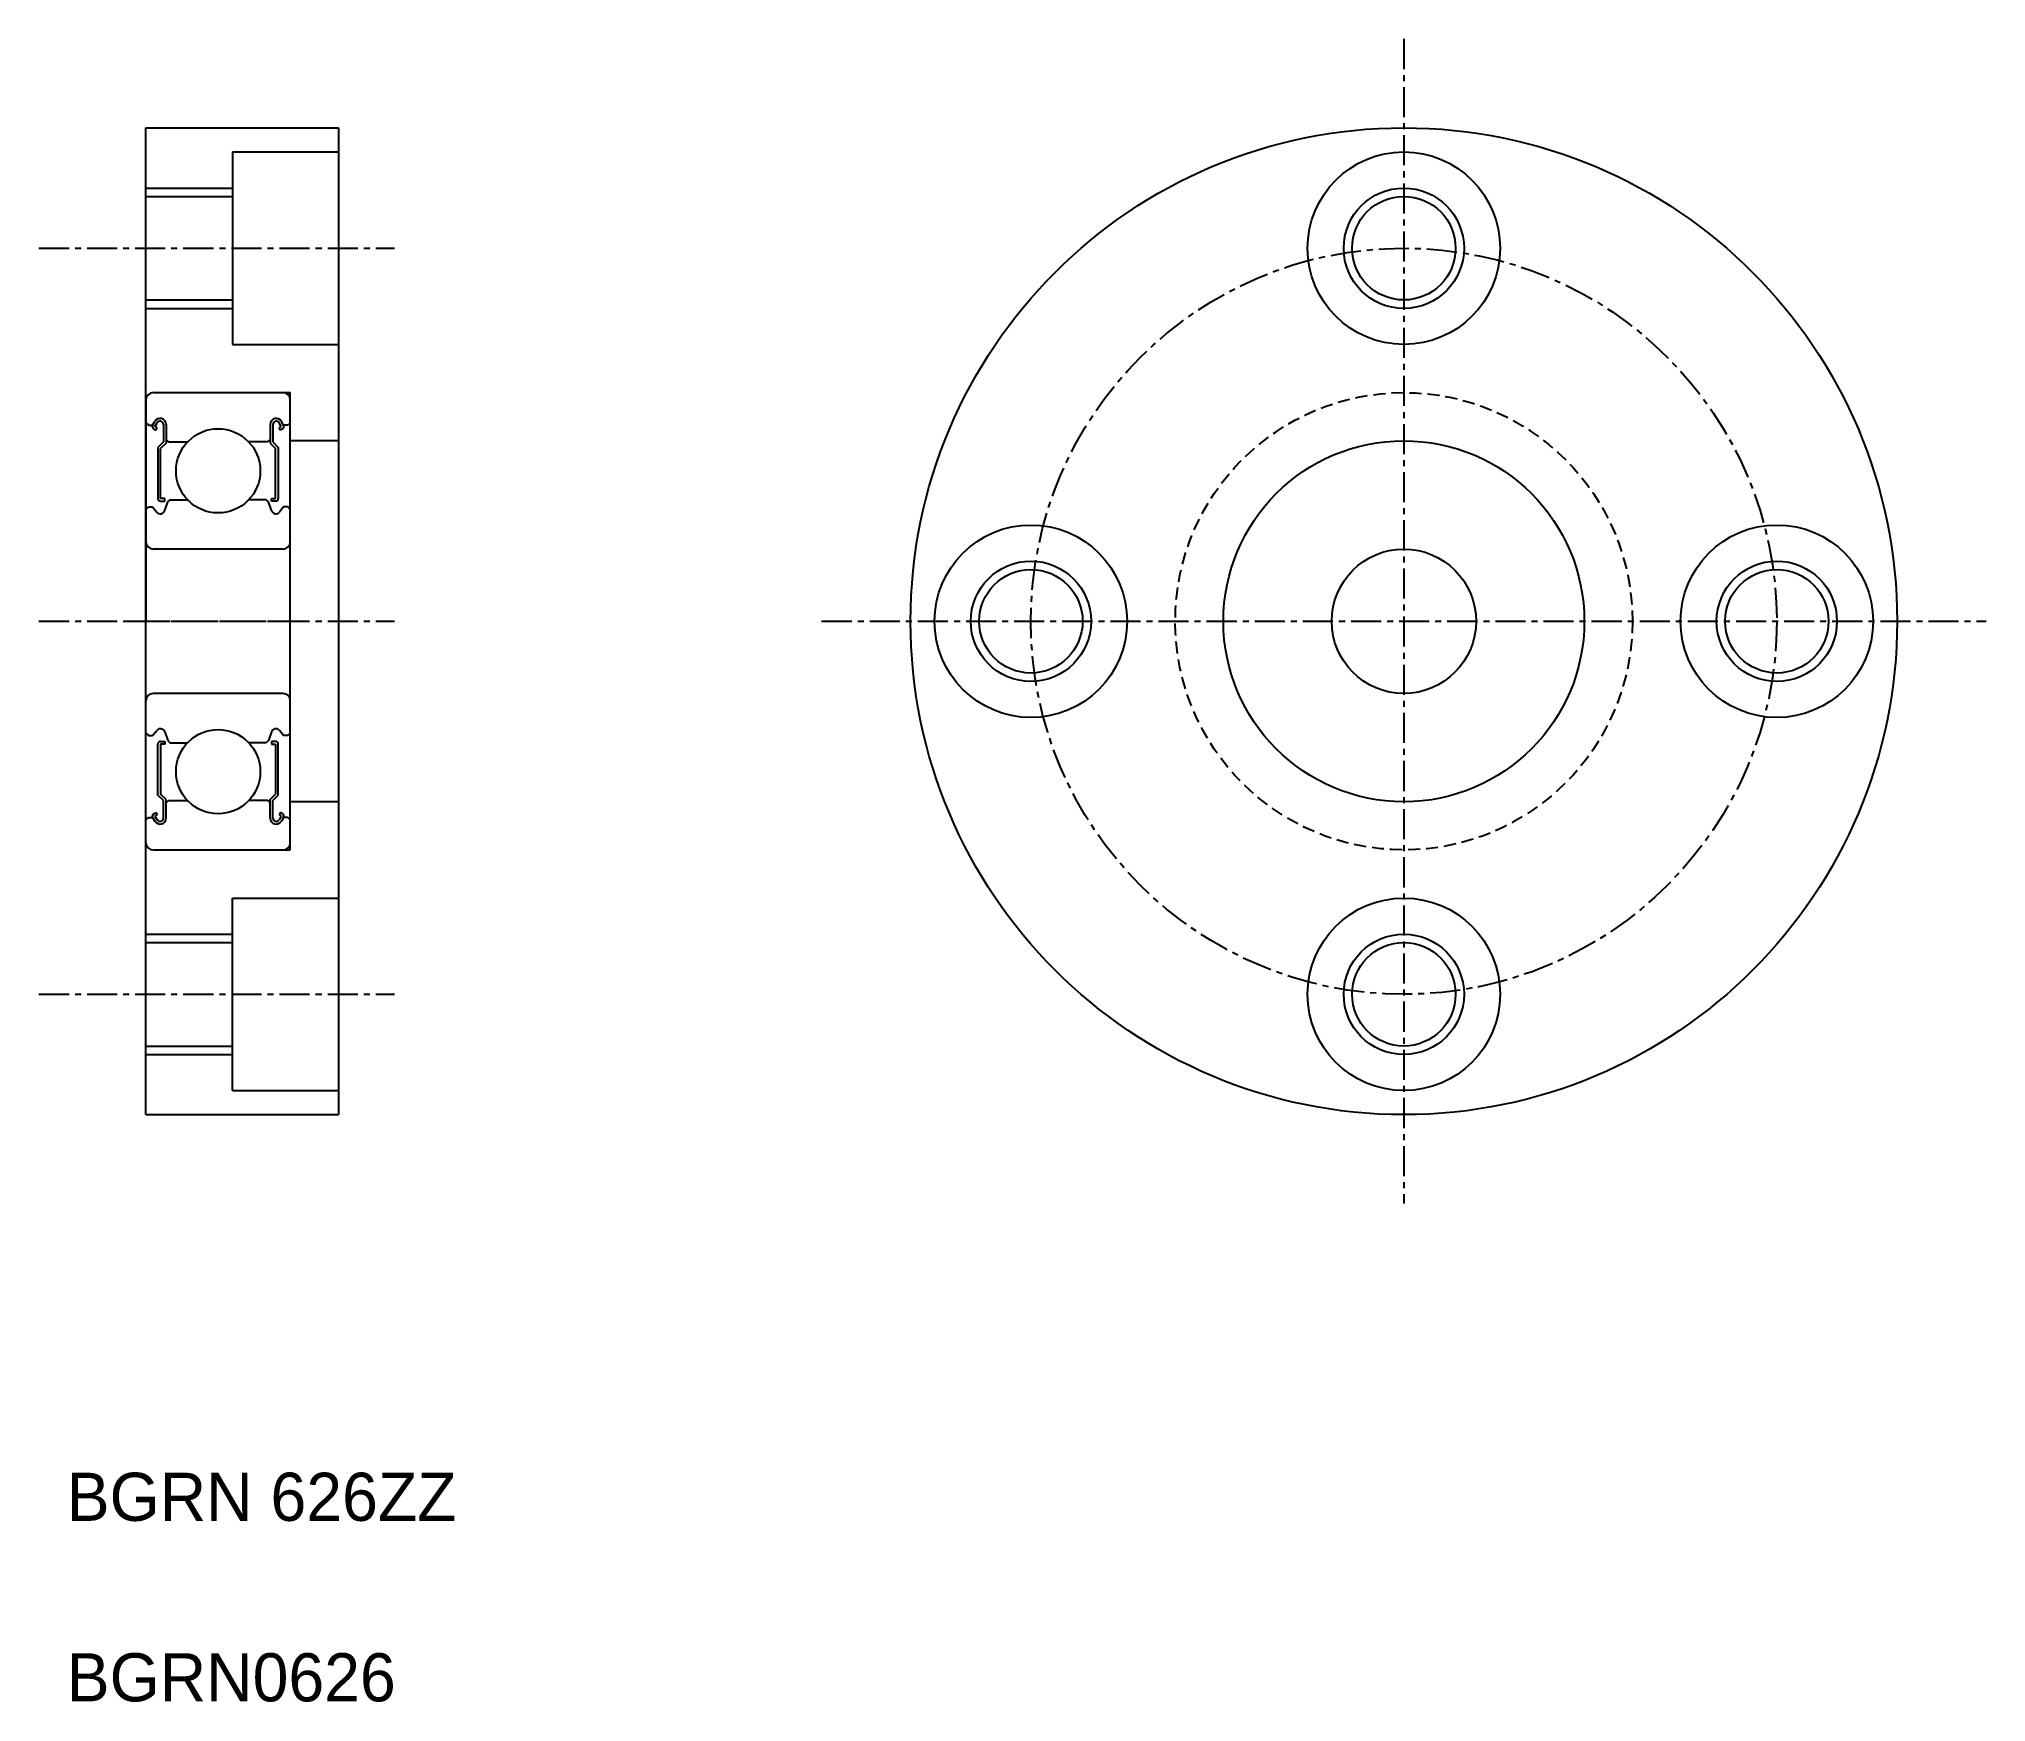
# Model space of a CAD drawing. Extents: x 82.8 to 163.7, y 82.3 to 151.4.
import ezdxf

# ---------------------------------------------------------------- set-up
doc = ezdxf.new("R2010")
doc.units = 0
doc.linetypes.add('CENTER', pattern=[2, 1.25, -0.25, 0.25, -0.25])
doc.linetypes.add('DASHED', pattern=[0.75, 0.5, -0.25])
doc.layers.get('0').update_dxf_attribs({"linetype": 'CONTINUOUS'})
doc.layers.add('CENTER', color=1, linetype='CENTER')

msp = doc.modelspace()

# ---------------------------------------------------------------- linework, layer by layer
at = {"color": 7, "linetype": 'CONTINUOUS'}
for p, q in [((87.246, 106.73), (87.246, 147.73)), ((87.246, 147.73), (95.246, 147.73)), ((89.246, 147.73), (89.246, 147.73)), ((91.246, 147.73), (91.246, 147.73)), ((95.246, 147.73), (95.246, 106.73)), ((90.846, 146.73), (90.846, 138.73)), ((90.846, 146.73), (95.246, 146.73)), ((87.246, 144.88), (90.846, 144.88)), ((87.246, 140.58), (90.846, 140.58)), ((90.846, 138.73), (95.246, 138.73)), ((87.246, 136.43), (87.246, 127.23)), ((87.546, 136.73), (93.246, 136.73)), ((93.246, 117.73), (93.246, 136.73)), ((87.246, 135.48), (87.346, 135.38)), ((87.346, 135.38), (87.524, 135.38)), ((87.524, 135.38), (87.615, 135.533)), ((87.565, 135.228), (87.661, 135.172)), ((87.62, 135.324), (87.711, 135.477)), ((87.717, 135.269), (87.62, 135.324)), ((87.661, 135.172), (87.717, 135.269)), ((87.969, 135.408), (87.969, 134.68)), ((88.08, 135.408), (88.08, 134.634)), ((92.413, 135.408), (92.413, 134.634)), ((92.524, 135.408), (92.524, 134.68)), ((92.776, 135.269), (92.872, 135.324)), ((92.832, 135.172), (92.776, 135.269)), ((92.872, 135.324), (92.782, 135.477)), ((92.928, 135.228), (92.832, 135.172)), ((92.969, 135.38), (92.878, 135.533)), ((93.146, 135.38), (92.969, 135.38)), ((93.246, 135.48), (93.146, 135.38)), ((87.969, 134.68), (87.746, 134.457)), ((87.746, 134.457), (87.746, 132.331)), ((88.08, 134.634), (87.857, 134.411)), ((87.857, 132.331), (87.857, 134.411)), ((88.08, 134.78), (88.18, 134.68)), ((88.18, 134.68), (88.973, 134.68)), ((92.313, 134.68), (91.52, 134.68)), ((92.413, 134.78), (92.313, 134.68)), ((92.413, 134.634), (92.635, 134.411)), ((92.524, 134.68), (92.746, 134.457)), ((92.635, 132.331), (92.635, 134.411)), ((92.746, 134.457), (92.746, 132.331)), ((95.246, 134.73), (93.246, 134.73)), ((87.246, 131.88), (87.346, 131.98)), ((87.346, 131.98), (87.524, 131.98)), ((87.524, 131.98), (87.703, 131.761)), ((88.024, 132.331), (87.857, 132.331)), ((87.857, 132.22), (88.024, 132.22)), ((88.024, 132.22), (88.024, 132.331)), ((88.024, 131.827), (88.155, 132.186)), ((88.155, 132.186), (88.255, 132.28)), ((88.255, 132.28), (88.973, 132.28)), ((92.238, 132.28), (91.52, 132.28)), ((92.338, 132.186), (92.238, 132.28)), ((92.469, 131.827), (92.338, 132.186)), ((92.469, 132.22), (92.469, 132.331)), ((92.469, 132.331), (92.635, 132.331)), ((92.635, 132.22), (92.469, 132.22)), ((92.969, 131.98), (92.79, 131.761)), ((93.146, 131.98), (92.969, 131.98)), ((93.246, 131.88), (93.146, 131.98)), ((92.946, 130.23), (87.546, 130.23)), ((93.246, 118.03), (93.246, 127.23)), ((92.946, 124.23), (87.546, 124.23)), ((87.246, 122.58), (87.346, 122.48)), ((87.346, 122.48), (87.524, 122.48)), ((87.524, 122.48), (87.703, 122.698)), ((87.857, 122.24), (88.024, 122.24)), ((88.024, 122.633), (88.155, 122.274)), ((88.024, 122.24), (88.024, 122.129)), ((88.155, 122.274), (88.255, 122.18)), ((92.338, 122.274), (92.238, 122.18)), ((92.469, 122.633), (92.338, 122.274)), ((92.469, 122.24), (92.469, 122.129)), ((92.635, 122.24), (92.469, 122.24)), ((92.969, 122.48), (92.79, 122.698)), ((93.146, 122.48), (92.969, 122.48)), ((93.246, 122.58), (93.146, 122.48)), ((87.746, 120.002), (87.746, 122.129)), ((87.857, 122.129), (87.857, 120.048)), ((88.024, 122.129), (87.857, 122.129)), ((88.255, 122.18), (88.973, 122.18)), ((92.238, 122.18), (91.52, 122.18)), ((92.469, 122.129), (92.635, 122.129)), ((92.635, 122.129), (92.635, 120.048)), ((92.746, 120.002), (92.746, 122.129)), ((87.969, 119.78), (87.746, 120.002)), ((88.08, 119.826), (87.857, 120.048)), ((87.969, 119.051), (87.969, 119.78)), ((88.08, 119.051), (88.08, 119.826)), ((88.08, 119.68), (88.18, 119.78)), ((88.18, 119.78), (88.973, 119.78)), ((92.313, 119.78), (91.52, 119.78)), ((92.413, 119.68), (92.313, 119.78)), ((92.413, 119.826), (92.635, 120.048)), ((92.413, 119.051), (92.413, 119.826)), ((92.524, 119.78), (92.746, 120.002)), ((92.524, 119.051), (92.524, 119.78)), ((87.246, 118.98), (87.346, 119.08)), ((87.346, 119.08), (87.524, 119.08)), ((87.524, 119.08), (87.615, 118.926)), ((87.565, 119.231), (87.661, 119.287)), ((87.717, 119.191), (87.62, 119.135)), ((87.62, 119.135), (87.711, 118.982)), ((87.661, 119.287), (87.717, 119.191)), ((92.832, 119.287), (92.776, 119.191)), ((92.776, 119.191), (92.872, 119.135)), ((92.872, 119.135), (92.782, 118.982)), ((92.928, 119.231), (92.832, 119.287)), ((92.969, 119.08), (92.878, 118.926)), ((93.146, 119.08), (92.969, 119.08)), ((93.246, 118.98), (93.146, 119.08)), ((95.246, 119.73), (93.246, 119.73)), ((87.546, 117.73), (93.246, 117.73)), ((90.846, 107.73), (90.846, 115.73)), ((90.846, 115.73), (95.246, 115.73)), ((87.246, 113.88), (90.846, 113.88)), ((87.246, 109.58), (90.846, 109.58)), ((90.846, 107.73), (95.246, 107.73)), ((87.246, 106.73), (95.246, 106.73))]:
    msp.add_line(p, q, dxfattribs=at)
at = {"color": 3, "linetype": 'CONTINUOUS'}
for p, q in [((87.246, 145.23), (90.846, 145.23)), ((87.246, 140.23), (90.846, 140.23)), ((87.246, 114.23), (90.846, 114.23)), ((87.246, 109.23), (90.846, 109.23))]:
    msp.add_line(p, q, dxfattribs=at)
at = {"color": 7, "linetype": 'CONTINUOUS'}
for centre, radius in [((139.524, 127.23), 20.5), ((139.524, 142.73), 4), ((139.524, 142.73), 2.15), ((90.246, 133.48), 1.75), ((139.524, 127.23), 7.5), ((124.024, 127.23), 4), ((155.024, 127.23), 4), ((139.524, 127.23), 3), ((124.024, 127.23), 2.15), ((155.024, 127.23), 2.15), ((90.246, 120.98), 1.75), ((139.524, 111.73), 4), ((139.524, 111.73), 2.15)]:
    msp.add_circle(centre, radius, dxfattribs=at)
at = {"color": 3, "linetype": 'CONTINUOUS'}
for centre in [(139.524, 142.73), (124.024, 127.23), (155.024, 127.23), (139.524, 111.73)]:
    msp.add_circle(centre, 2.5, dxfattribs=at)
at = {"color": 3, "linetype": 'DASHED'}
msp.add_circle((139.524, 127.23), 9.5, dxfattribs=at)
at = {"color": 7, "linetype": 'CONTINUOUS'}
for centre, radius, start, end in [((87.546, 136.43), 0.3, 90, 180), ((92.946, 136.43), 0.3, 0, 90), ((87.62, 135.324), 0.111, 149.98707, 240.00905), ((87.831, 135.408), 0.249, 0, 150.00121), ((87.831, 135.408), 0.138, 0, 150.00256), ((92.662, 135.408), 0.249, 29.99879, 180), ((92.662, 135.408), 0.138, 29.99744, 180), ((92.872, 135.324), 0.111, 299.99095, 30.01293), ((87.857, 132.331), 0.111, 180.00005, 270.00003), ((92.635, 132.331), 0.111, 269.99997, 359.99995), ((87.846, 131.881), 0.186, 220.0002, 343.15268), ((92.647, 131.881), 0.186, 196.84732, 319.9998), ((87.546, 130.53), 0.3, 180, 270), ((92.946, 130.53), 0.3, 270, 0), ((87.546, 123.93), 0.3, 90, 180), ((92.946, 123.93), 0.3, 0, 90), ((87.846, 122.579), 0.186, 16.84732, 139.9998), ((87.857, 122.129), 0.111, 89.99997, 179.99995), ((92.647, 122.579), 0.186, 40.0002, 163.15268), ((92.635, 122.129), 0.111, 0.00005, 90.00003), ((87.62, 119.135), 0.111, 119.99095, 210.01293), ((87.831, 119.051), 0.249, 209.99879, 0), ((87.831, 119.051), 0.138, 209.99744, 0), ((92.662, 119.051), 0.249, 180, 330.00121), ((92.662, 119.051), 0.138, 180, 330.00256), ((92.872, 119.135), 0.111, 329.98707, 60.00905), ((87.546, 118.03), 0.3, 180, 270), ((92.946, 118.03), 0.3, 270, 0)]:
    msp.add_arc(centre, radius, start, end, dxfattribs=at)
at = {"layer": 'CENTER', "color": 1, "linetype": 'CENTER'}
for p, q in [((139.524, 151.425), (139.524, 103.034)), ((82.799, 142.73), (97.577, 142.73)), ((82.799, 127.23), (97.577, 127.23)), ((86.496, 127.23), (93.996, 127.23)), ((115.328, 127.23), (163.72, 127.23)), ((82.799, 111.73), (97.577, 111.73))]:
    msp.add_line(p, q, dxfattribs=at)
msp.add_circle((139.524, 127.23), 15.5, dxfattribs=at)

# ---------------------------------------------------------------- texts
at = {"color": 7, "linetype": 'CONTINUOUS'}
for s, p in [('BGRN 626ZZ', (83.952, 89.852)), ('BGRN0626', (83.952, 82.352))]:
    msp.add_text(s, height=2, dxfattribs=at).set_placement(p)

doc.saveas('drawing.dxf')
